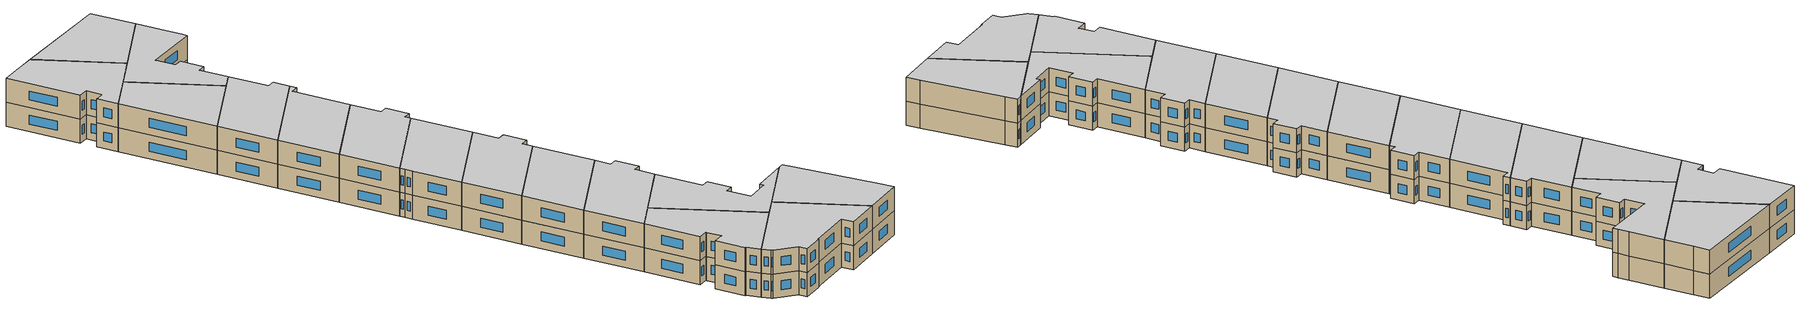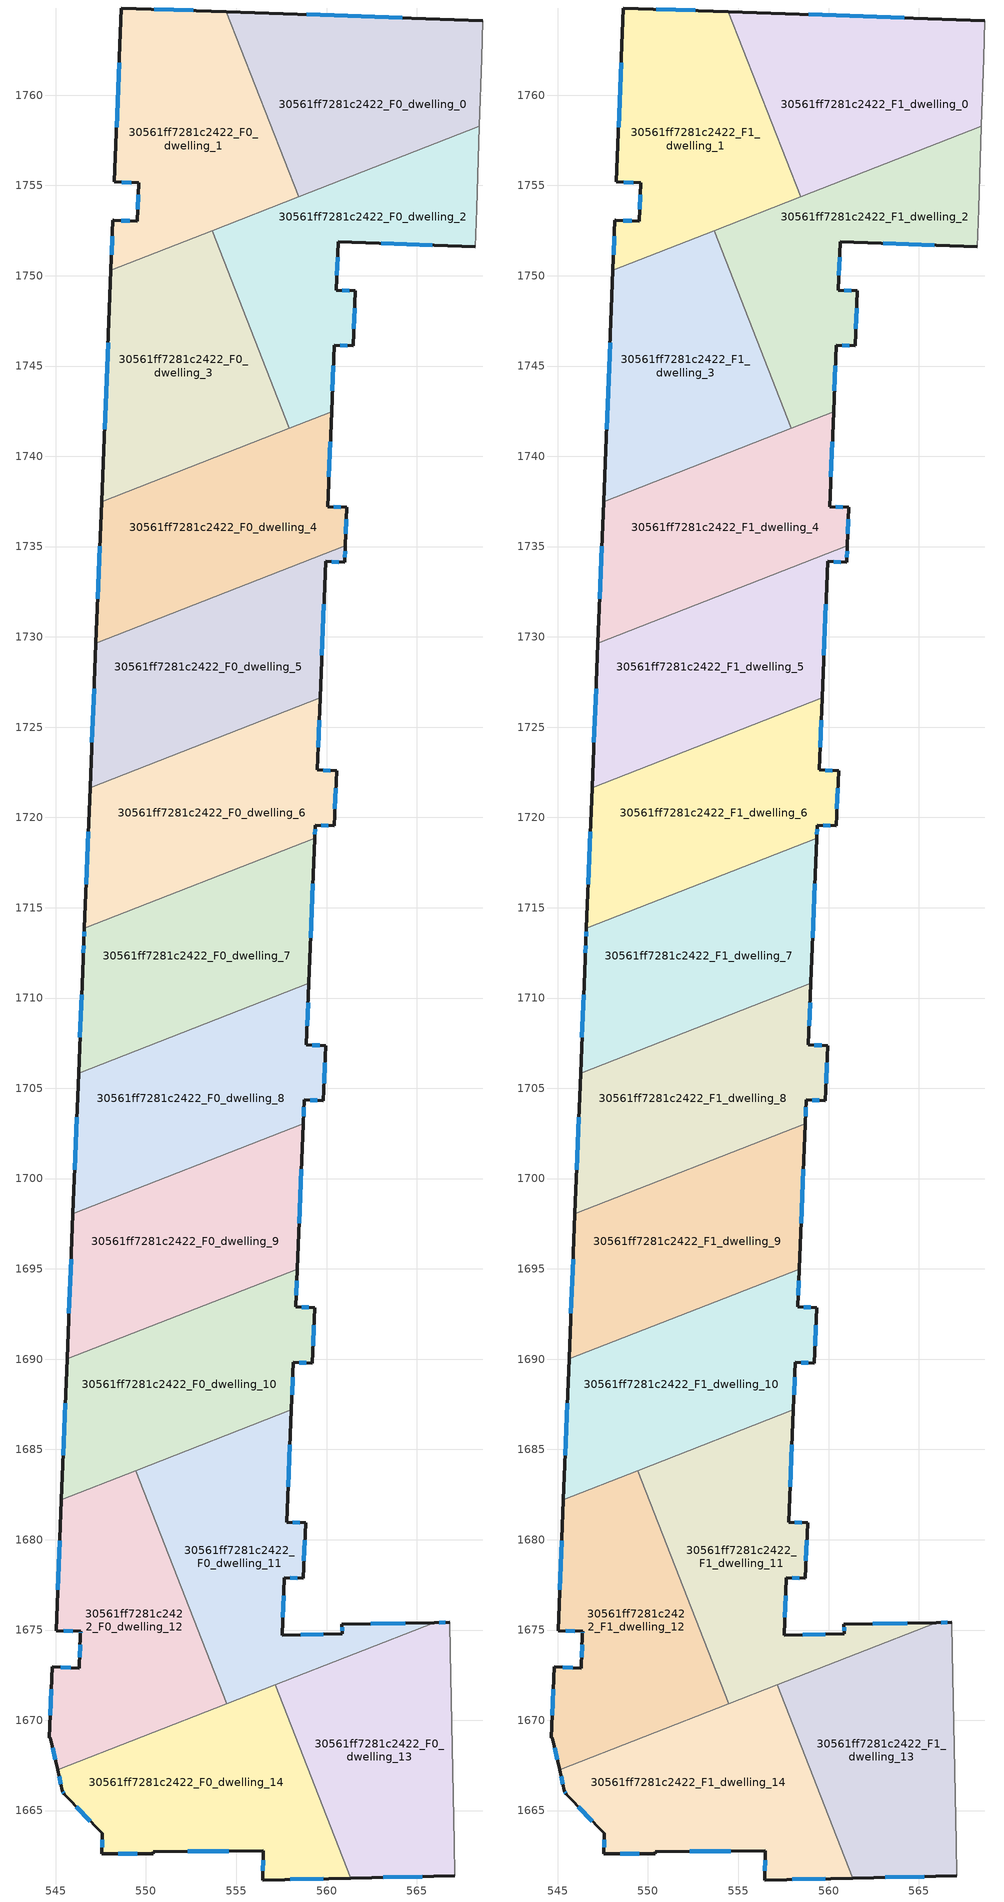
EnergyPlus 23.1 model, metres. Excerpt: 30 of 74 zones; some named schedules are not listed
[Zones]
30561ff7281c2422_F0_dwelling_0
 floor ground (EU_floor_Construction): 568.65,1764.13 568.59,1762.05 568.47,1758.27 558.46,1754.36 554.45,1764.63 z0
 wall outside (EU_wall_Construction): 568.65,1764.13 554.45,1764.63 z0:3
 wall adiabatic (EU_wall_Construction): 568.47,1758.27 568.59,1762.05 568.65,1764.13 z0:3
 wall to 30561ff7281c2422_F0_dwelling_1 (EU_wall_Construction): 554.45,1764.63 558.46,1754.36 z0:3
 wall to 30561ff7281c2422_F0_dwelling_2 (EU_wall_Construction): 558.46,1754.36 568.47,1758.27 z0:3
 window (EU_Window_Construction): 564.2,1764.29 558.9,1764.47 z0.94:2.06
30561ff7281c2422_F0_dwelling_1
 floor ground (EU_floor_Construction): 554.45,1764.63 558.46,1754.36 548.06,1750.3 548.17,1753.07 548.23,1753.07 549.51,1753.02 549.6,1755.14 548.25,1755.19 548.64,1764.83 z0
 wall outside (EU_wall_Construction): 554.45,1764.63 548.64,1764.83 548.25,1755.19 549.6,1755.14 549.51,1753.02 548.23,1753.07 548.17,1753.07 548.06,1750.3 z0:3
 wall to 30561ff7281c2422_F0_dwelling_3 (EU_wall_Construction): 548.06,1750.3 553.67,1752.49 z0:3
 wall to 30561ff7281c2422_F0_dwelling_2 (EU_wall_Construction): 553.67,1752.49 558.46,1754.36 z0:3
 window (EU_Window_Construction): 548.67,1755.18 549.18,1755.16 / 548.52,1761.81 548.37,1758.21 / 552.63,1764.69 550.46,1764.76 / 548.14,1752.2 548.1,1751.17 / 549.11,1753.03 548.63,1753.05 / 549.57,1754.48 549.54,1753.68 z0.94:2.06
30561ff7281c2422_F0_dwelling_10
 floor ground (EU_floor_Construction): 558.38,1694.99 558.29,1692.89 559.34,1692.85 559.21,1689.78 558.16,1689.82 558.06,1687.2 545.32,1682.22 545.63,1690.01 z0
 wall outside (EU_wall_Construction): 558.06,1687.2 558.16,1689.82 559.21,1689.78 559.34,1692.85 558.29,1692.89 558.38,1694.99 / 545.63,1690.01 545.32,1682.22 z0:3
 wall to 30561ff7281c2422_F0_dwelling_9 (EU_wall_Construction): 558.38,1694.99 545.63,1690.01 z0:3
 wall to 30561ff7281c2422_F0_dwelling_11 (EU_wall_Construction): 549.44,1683.83 558.06,1687.2 z0:3
 wall to 30561ff7281c2422_F0_dwelling_12 (EU_wall_Construction): 545.32,1682.22 549.44,1683.83 z0:3
 window (EU_Window_Construction): 559.01,1692.86 558.62,1692.88 / 559.25,1690.74 559.3,1691.89 / 558.49,1689.81 558.88,1689.79 / 558.09,1688.02 558.13,1689 / 545.53,1687.57 545.42,1684.67 / 558.32,1693.55 558.35,1694.33 z0.94:2.06
30561ff7281c2422_F0_dwelling_11
 floor ground (EU_floor_Construction): 558.06,1687.2 557.8,1680.97 558.84,1680.93 558.71,1677.86 557.66,1677.9 557.54,1674.72 560.86,1674.79 560.85,1675.31 565.98,1675.41 554.48,1670.92 549.44,1683.83 z0
 wall outside (EU_wall_Construction): 565.98,1675.41 560.85,1675.31 560.86,1674.79 557.54,1674.72 557.66,1677.9 558.71,1677.86 558.84,1680.93 557.8,1680.97 558.06,1687.2 z0:3
 wall to 30561ff7281c2422_F0_dwelling_12 (EU_wall_Construction): 549.44,1683.83 554.48,1670.92 z0:3
 wall to 30561ff7281c2422_F0_dwelling_13 (EU_wall_Construction): 557.16,1671.96 565.98,1675.41 z0:3
 wall to 30561ff7281c2422_F0_dwelling_14 (EU_wall_Construction): 554.48,1670.92 557.16,1671.96 z0:3
 window (EU_Window_Construction): 558.51,1680.95 558.12,1680.96 / 558.75,1678.82 558.8,1679.97 / 557.99,1677.89 558.38,1677.87 / 557.57,1675.72 557.62,1676.9 / 559.82,1674.77 558.58,1674.74 / 560.86,1675.15 560.86,1674.95 / 564.37,1675.38 562.46,1675.34 / 557.88,1682.93 557.97,1685.25 z0.94:2.06
30561ff7281c2422_F0_dwelling_12
 floor ground (EU_floor_Construction): 549.44,1683.83 554.48,1670.92 545.11,1667.25 544.71,1669.04 544.65,1669.05 544.8,1672.96 546.31,1672.88 546.38,1674.79 546.38,1674.93 545.03,1674.96 545.32,1682.22 z0
 wall outside (EU_wall_Construction): 545.32,1682.22 545.03,1674.96 546.38,1674.93 546.38,1674.79 546.31,1672.88 544.8,1672.96 544.65,1669.05 544.71,1669.04 545.11,1667.25 z0:3
 wall to 30561ff7281c2422_F0_dwelling_14 (EU_wall_Construction): 545.11,1667.25 554.48,1670.92 z0:3
 window (EU_Window_Construction): 544.84,1668.48 544.98,1667.81 / 544.75,1671.73 544.7,1670.27 / 545.84,1672.91 545.27,1672.93 / 546.36,1674.19 546.33,1673.48 / 546.38,1674.89 546.38,1674.84 / 545.45,1674.95 545.96,1674.94 / 545.23,1679.95 545.12,1677.24 z0.94:2.06
30561ff7281c2422_F0_dwelling_13
 floor ground (EU_floor_Construction): 566.83,1675.42 566.86,1673.79 567.07,1663.21 567.1,1661.38 561.34,1661.26 557.16,1671.96 565.98,1675.41 z0
 wall outside (EU_wall_Construction): 566.83,1675.42 565.98,1675.41 / 561.34,1661.26 567.1,1661.38 z0:3
 wall adiabatic (EU_wall_Construction): 567.1,1661.38 567.07,1663.21 566.86,1673.79 566.83,1675.42 z0:3
 wall to 30561ff7281c2422_F0_dwelling_14 (EU_wall_Construction): 557.16,1671.96 561.34,1661.26 z0:3
 window (EU_Window_Construction): 566.56,1675.42 566.25,1675.41 / 563.14,1661.3 565.29,1661.34 z0.94:2.06
30561ff7281c2422_F0_dwelling_14
 floor ground (EU_floor_Construction): 557.16,1671.96 561.34,1661.26 556.46,1661.16 556.5,1662.77 550.41,1662.73 550.41,1662.62 547.57,1662.62 547.57,1663.74 545.48,1665.89 545.36,1666.11 545.11,1667.25 z0
 wall outside (EU_wall_Construction): 545.11,1667.25 545.36,1666.11 545.48,1665.89 547.57,1663.74 547.57,1662.62 550.41,1662.62 550.41,1662.73 556.5,1662.77 556.46,1661.16 561.34,1661.26 z0:3
 window (EU_Window_Construction): 552.32,1662.74 554.59,1662.76 / 548.46,1662.62 549.52,1662.62 / 547.57,1663.39 547.57,1662.97 / 546.14,1665.22 546.92,1664.41 / 545.4,1666.04 545.44,1665.96 / 545.19,1666.89 545.28,1666.47 / 557.99,1661.19 559.81,1661.23 / 556.49,1662.26 556.47,1661.66 z0.94:2.06
30561ff7281c2422_F0_dwelling_2
 floor ground (EU_floor_Construction): 568.47,1758.27 568.32,1753.72 568.27,1752.26 568.25,1751.62 560.64,1751.87 560.54,1749.2 561.6,1749.16 561.48,1746.12 560.42,1746.16 560.28,1742.46 557.94,1741.55 553.67,1752.49 z0
 wall outside (EU_wall_Construction): 560.28,1742.46 560.42,1746.16 561.48,1746.12 561.6,1749.16 560.54,1749.2 560.64,1751.87 568.25,1751.62 z0:3
 wall to 30561ff7281c2422_F0_dwelling_3 (EU_wall_Construction): 553.67,1752.49 557.94,1741.55 z0:3
 wall adiabatic (EU_wall_Construction): 568.25,1751.62 568.27,1752.26 568.32,1753.72 568.47,1758.27 z0:3
 wall to 30561ff7281c2422_F0_dwelling_4 (EU_wall_Construction): 557.94,1741.55 560.28,1742.46 z0:3
 window (EU_Window_Construction): 560.76,1746.15 561.15,1746.13 / 560.32,1743.62 560.38,1745 / 563.03,1751.79 565.86,1751.7 / 560.57,1750.04 560.61,1751.04 / 561.27,1749.17 560.87,1749.19 / 561.52,1747.07 561.56,1748.21 z0.94:2.06
30561ff7281c2422_F0_dwelling_3
 floor ground (EU_floor_Construction): 553.67,1752.49 557.94,1741.55 547.55,1737.49 548.06,1750.3 z0
 wall outside (EU_wall_Construction): 548.06,1750.3 547.55,1737.49 z0:3
 wall to 30561ff7281c2422_F0_dwelling_4 (EU_wall_Construction): 547.55,1737.49 557.94,1741.55 z0:3
 window (EU_Window_Construction): 547.9,1746.28 547.71,1741.51 z0.94:2.06
30561ff7281c2422_F0_dwelling_4
 floor ground (EU_floor_Construction): 560.28,1742.46 560.07,1737.22 561.13,1737.17 561.04,1735.04 547.23,1729.64 547.55,1737.49 z0
 wall outside (EU_wall_Construction): 561.04,1735.04 561.13,1737.17 560.07,1737.22 560.28,1742.46 / 547.55,1737.49 547.23,1729.64 z0:3
 wall to 30561ff7281c2422_F0_dwelling_5 (EU_wall_Construction): 547.23,1729.64 561.04,1735.04 z0:3
 window (EU_Window_Construction): 560.8,1737.19 560.4,1737.2 / 561.07,1735.71 561.1,1736.5 / 547.45,1735.03 547.33,1732.1 / 560.13,1738.86 560.21,1740.82 z0.94:2.06
30561ff7281c2422_F0_dwelling_5
 floor ground (EU_floor_Construction): 561.04,1735.04 561,1734.13 559.95,1734.17 559.65,1726.63 546.91,1721.65 547.23,1729.64 z0
 wall outside (EU_wall_Construction): 559.65,1726.63 559.95,1734.17 561,1734.13 561.04,1735.04 / 547.23,1729.64 546.91,1721.65 z0:3
 wall to 30561ff7281c2422_F0_dwelling_6 (EU_wall_Construction): 546.91,1721.65 559.65,1726.63 z0:3
 window (EU_Window_Construction): 560.28,1734.16 560.67,1734.15 / 559.75,1729 559.86,1731.81 / 547.13,1727.14 547.01,1724.16 / 561.01,1734.42 561.03,1734.75 z0.94:2.06
30561ff7281c2422_F0_dwelling_6
 floor ground (EU_floor_Construction): 559.65,1726.63 559.49,1722.63 560.55,1722.59 560.43,1719.54 559.38,1719.58 559.35,1718.85 546.59,1713.87 546.91,1721.65 z0
 wall outside (EU_wall_Construction): 559.35,1718.85 559.38,1719.58 560.43,1719.54 560.55,1722.59 559.49,1722.63 559.65,1726.63 / 546.91,1721.65 546.59,1713.87 z0:3
 wall to 30561ff7281c2422_F0_dwelling_7 (EU_wall_Construction): 546.59,1713.87 559.35,1718.85 z0:3
 window (EU_Window_Construction): 560.22,1722.6 559.82,1722.62 / 560.47,1720.49 560.51,1721.63 / 559.7,1719.56 560.1,1719.55 / 559.36,1719.08 559.37,1719.35 / 546.81,1719.21 546.69,1716.31 / 559.54,1723.88 559.6,1725.38 z0.94:2.06
30561ff7281c2422_F0_dwelling_7
 floor ground (EU_floor_Construction): 559.35,1718.85 559.02,1710.81 546.27,1705.83 546.52,1712.17 546.57,1713.22 546.59,1713.87 z0
 wall outside (EU_wall_Construction): 559.02,1710.81 559.35,1718.85 / 546.59,1713.87 546.57,1713.22 546.52,1712.17 546.27,1705.83 z0:3
 wall to 30561ff7281c2422_F0_dwelling_8 (EU_wall_Construction): 546.27,1705.83 559.02,1710.81 z0:3
 window (EU_Window_Construction): 559.12,1713.33 559.25,1716.33 / 546.44,1710.18 546.35,1707.82 / 546.55,1712.89 546.54,1712.5 / 546.58,1713.66 546.58,1713.42 z0.94:2.06
30561ff7281c2422_F0_dwelling_8
 floor ground (EU_floor_Construction): 559.02,1710.81 558.89,1707.4 559.95,1707.36 559.83,1704.32 558.77,1704.36 558.71,1703.04 545.95,1698.05 546.27,1705.83 z0
 wall outside (EU_wall_Construction): 558.71,1703.04 558.77,1704.36 559.83,1704.32 559.95,1707.36 558.89,1707.4 559.02,1710.81 / 546.27,1705.83 545.95,1698.05 z0:3
 wall to 30561ff7281c2422_F0_dwelling_9 (EU_wall_Construction): 545.95,1698.05 558.71,1703.04 z0:3
 window (EU_Window_Construction): 559.61,1707.37 559.22,1707.39 / 559.87,1705.27 559.91,1706.4 / 559.1,1704.35 559.5,1704.33 / 558.73,1703.45 558.75,1703.94 / 546.17,1703.39 546.05,1700.49 / 558.93,1708.47 558.98,1709.74 z0.94:2.06
30561ff7281c2422_F0_dwelling_9
 floor ground (EU_floor_Construction): 558.71,1703.04 558.38,1694.99 545.63,1690.01 545.95,1698.05 z0
 wall outside (EU_wall_Construction): 545.95,1698.05 545.63,1690.01 / 558.38,1694.99 558.71,1703.04 z0:3
 window (EU_Window_Construction): 545.85,1695.53 545.73,1692.53 / 558.48,1697.51 558.61,1700.51 z0.94:2.06
30561ff7281c2422_F1_dwelling_0
 floor to 30561ff7281c2422_F0_dwelling_0 (EU_floor_Construction): 568.65,1764.13 568.59,1762.05 568.47,1758.27 558.46,1754.36 554.45,1764.63 z3
 wall outside (EU_wall_Construction): 568.65,1764.13 554.45,1764.63 z3:6
 wall adiabatic (EU_wall_Construction): 568.47,1758.27 568.59,1762.05 568.65,1764.13 z3:6
 wall to 30561ff7281c2422_F1_dwelling_1 (EU_wall_Construction): 554.45,1764.63 558.46,1754.36 z3:6
 wall to 30561ff7281c2422_F1_dwelling_2 (EU_wall_Construction): 558.46,1754.36 568.47,1758.27 z3:6
 window (EU_Window_Construction): 564.2,1764.29 558.9,1764.47 z3.94:5.06
 ceiling to 30561ff7281c2422_F2_dwelling_0 (EU_floor_Construction): 568.47,1758.27 568.59,1762.05 568.65,1764.13 554.45,1764.63 558.46,1754.36 z6
30561ff7281c2422_F1_dwelling_1
 floor to 30561ff7281c2422_F0_dwelling_1 (EU_floor_Construction): 554.45,1764.63 558.46,1754.36 548.06,1750.3 548.17,1753.07 548.23,1753.07 549.51,1753.02 549.6,1755.14 548.25,1755.19 548.64,1764.83 z3
 wall outside (EU_wall_Construction): 554.45,1764.63 548.64,1764.83 548.25,1755.19 549.6,1755.14 549.51,1753.02 548.23,1753.07 548.17,1753.07 548.06,1750.3 z3:6
 wall to 30561ff7281c2422_F1_dwelling_3 (EU_wall_Construction): 548.06,1750.3 553.67,1752.49 z3:6
 wall to 30561ff7281c2422_F1_dwelling_2 (EU_wall_Construction): 553.67,1752.49 558.46,1754.36 z3:6
 window (EU_Window_Construction): 548.67,1755.18 549.18,1755.16 / 548.52,1761.81 548.37,1758.21 / 552.63,1764.69 550.46,1764.76 / 548.14,1752.2 548.1,1751.17 / 549.11,1753.03 548.63,1753.05 / 549.57,1754.48 549.54,1753.68 z3.94:5.06
 ceiling to 30561ff7281c2422_F2_dwelling_1 (EU_floor_Construction): 558.46,1754.36 554.45,1764.63 548.64,1764.83 548.25,1755.19 549.6,1755.14 549.51,1753.02 548.23,1753.07 548.17,1753.07 548.06,1750.3 z6
30561ff7281c2422_F1_dwelling_10
 floor to 30561ff7281c2422_F0_dwelling_10 (EU_floor_Construction): 558.38,1694.99 558.29,1692.89 559.34,1692.85 559.21,1689.78 558.16,1689.82 558.06,1687.2 545.32,1682.22 545.63,1690.01 z3
 wall outside (EU_wall_Construction): 558.06,1687.2 558.16,1689.82 559.21,1689.78 559.34,1692.85 558.29,1692.89 558.38,1694.99 / 545.63,1690.01 545.32,1682.22 z3:6
 wall to 30561ff7281c2422_F1_dwelling_9 (EU_wall_Construction): 558.38,1694.99 545.63,1690.01 z3:6
 wall to 30561ff7281c2422_F1_dwelling_11 (EU_wall_Construction): 549.44,1683.83 558.06,1687.2 z3:6
 wall to 30561ff7281c2422_F1_dwelling_12 (EU_wall_Construction): 545.32,1682.22 549.44,1683.83 z3:6
 window (EU_Window_Construction): 559.01,1692.86 558.62,1692.88 / 559.25,1690.74 559.3,1691.89 / 558.49,1689.81 558.88,1689.79 / 558.09,1688.02 558.13,1689 / 545.53,1687.57 545.42,1684.67 / 558.32,1693.55 558.35,1694.33 z3.94:5.06
 ceiling to 30561ff7281c2422_F2_dwelling_10 (EU_floor_Construction): 558.06,1687.2 558.16,1689.82 559.21,1689.78 559.34,1692.85 558.29,1692.89 558.38,1694.99 545.63,1690.01 545.32,1682.22 z6
30561ff7281c2422_F1_dwelling_11
 floor to 30561ff7281c2422_F0_dwelling_11 (EU_floor_Construction): 558.06,1687.2 557.8,1680.97 558.84,1680.93 558.71,1677.86 557.66,1677.9 557.54,1674.72 560.86,1674.79 560.85,1675.31 565.98,1675.41 554.48,1670.92 549.44,1683.83 z3
 wall outside (EU_wall_Construction): 565.98,1675.41 560.85,1675.31 560.86,1674.79 557.54,1674.72 557.66,1677.9 558.71,1677.86 558.84,1680.93 557.8,1680.97 558.06,1687.2 z3:6
 wall to 30561ff7281c2422_F1_dwelling_12 (EU_wall_Construction): 549.44,1683.83 554.48,1670.92 z3:6
 wall to 30561ff7281c2422_F1_dwelling_13 (EU_wall_Construction): 557.16,1671.96 565.98,1675.41 z3:6
 wall to 30561ff7281c2422_F1_dwelling_14 (EU_wall_Construction): 554.48,1670.92 557.16,1671.96 z3:6
 window (EU_Window_Construction): 558.51,1680.95 558.12,1680.96 / 558.75,1678.82 558.8,1679.97 / 557.99,1677.89 558.38,1677.87 / 557.57,1675.72 557.62,1676.9 / 559.82,1674.77 558.58,1674.74 / 560.86,1675.15 560.86,1674.95 / 564.37,1675.38 562.46,1675.34 / 557.88,1682.93 557.97,1685.25 z3.94:5.06
 ceiling to 30561ff7281c2422_F2_dwelling_11 (EU_floor_Construction): 565.98,1675.41 560.85,1675.31 560.86,1674.79 557.54,1674.72 557.66,1677.9 558.71,1677.86 558.84,1680.93 557.8,1680.97 558.06,1687.2 549.44,1683.83 554.48,1670.92 z6
30561ff7281c2422_F1_dwelling_12
 floor to 30561ff7281c2422_F0_dwelling_12 (EU_floor_Construction): 549.44,1683.83 554.48,1670.92 545.11,1667.25 544.71,1669.04 544.65,1669.05 544.8,1672.96 546.31,1672.88 546.38,1674.79 546.38,1674.93 545.03,1674.96 545.32,1682.22 z3
 wall outside (EU_wall_Construction): 545.32,1682.22 545.03,1674.96 546.38,1674.93 546.38,1674.79 546.31,1672.88 544.8,1672.96 544.65,1669.05 544.71,1669.04 545.11,1667.25 z3:6
 wall to 30561ff7281c2422_F1_dwelling_14 (EU_wall_Construction): 545.11,1667.25 554.48,1670.92 z3:6
 window (EU_Window_Construction): 544.84,1668.48 544.98,1667.81 / 544.75,1671.73 544.7,1670.27 / 545.84,1672.91 545.27,1672.93 / 546.36,1674.19 546.33,1673.48 / 546.38,1674.89 546.38,1674.84 / 545.45,1674.95 545.96,1674.94 / 545.23,1679.95 545.12,1677.24 z3.94:5.06
 ceiling to 30561ff7281c2422_F2_dwelling_12 (EU_floor_Construction): 554.48,1670.92 549.44,1683.83 545.32,1682.22 545.03,1674.96 546.38,1674.93 546.38,1674.79 546.31,1672.88 544.8,1672.96 544.65,1669.05 544.71,1669.04 545.11,1667.25 z6
30561ff7281c2422_F1_dwelling_13
 floor to 30561ff7281c2422_F0_dwelling_13 (EU_floor_Construction): 566.83,1675.42 566.86,1673.79 567.07,1663.21 567.1,1661.38 561.34,1661.26 557.16,1671.96 565.98,1675.41 z3
 wall outside (EU_wall_Construction): 566.83,1675.42 565.98,1675.41 / 561.34,1661.26 567.1,1661.38 z3:6
 wall adiabatic (EU_wall_Construction): 567.1,1661.38 567.07,1663.21 566.86,1673.79 566.83,1675.42 z3:6
 wall to 30561ff7281c2422_F1_dwelling_14 (EU_wall_Construction): 557.16,1671.96 561.34,1661.26 z3:6
 window (EU_Window_Construction): 566.56,1675.42 566.25,1675.41 / 563.14,1661.3 565.29,1661.34 z3.94:5.06
 ceiling to 30561ff7281c2422_F2_dwelling_13 (EU_floor_Construction): 567.1,1661.38 567.07,1663.21 566.86,1673.79 566.83,1675.42 565.98,1675.41 557.16,1671.96 561.34,1661.26 z6
30561ff7281c2422_F1_dwelling_14
 floor to 30561ff7281c2422_F0_dwelling_14 (EU_floor_Construction): 557.16,1671.96 561.34,1661.26 556.46,1661.16 556.5,1662.77 550.41,1662.73 550.41,1662.62 547.57,1662.62 547.57,1663.74 545.48,1665.89 545.36,1666.11 545.11,1667.25 z3
 wall outside (EU_wall_Construction): 545.11,1667.25 545.36,1666.11 545.48,1665.89 547.57,1663.74 547.57,1662.62 550.41,1662.62 550.41,1662.73 556.5,1662.77 556.46,1661.16 561.34,1661.26 z3:6
 window (EU_Window_Construction): 552.32,1662.74 554.59,1662.76 / 548.46,1662.62 549.52,1662.62 / 547.57,1663.39 547.57,1662.97 / 546.14,1665.22 546.92,1664.41 / 545.4,1666.04 545.44,1665.96 / 545.19,1666.89 545.28,1666.47 / 557.99,1661.19 559.81,1661.23 / 556.49,1662.26 556.47,1661.66 z3.94:5.06
 ceiling to 30561ff7281c2422_F2_dwelling_14 (EU_floor_Construction): 561.34,1661.26 557.16,1671.96 545.11,1667.25 545.36,1666.11 545.48,1665.89 547.57,1663.74 547.57,1662.62 550.41,1662.62 550.41,1662.73 556.5,1662.77 556.46,1661.16 z6
30561ff7281c2422_F1_dwelling_2
 floor to 30561ff7281c2422_F0_dwelling_2 (EU_floor_Construction): 568.47,1758.27 568.32,1753.72 568.27,1752.26 568.25,1751.62 560.64,1751.87 560.54,1749.2 561.6,1749.16 561.48,1746.12 560.42,1746.16 560.28,1742.46 557.94,1741.55 553.67,1752.49 z3
 wall outside (EU_wall_Construction): 560.28,1742.46 560.42,1746.16 561.48,1746.12 561.6,1749.16 560.54,1749.2 560.64,1751.87 568.25,1751.62 z3:6
 wall to 30561ff7281c2422_F1_dwelling_3 (EU_wall_Construction): 553.67,1752.49 557.94,1741.55 z3:6
 wall adiabatic (EU_wall_Construction): 568.25,1751.62 568.27,1752.26 568.32,1753.72 568.47,1758.27 z3:6
 wall to 30561ff7281c2422_F1_dwelling_4 (EU_wall_Construction): 557.94,1741.55 560.28,1742.46 z3:6
 window (EU_Window_Construction): 560.76,1746.15 561.15,1746.13 / 560.32,1743.62 560.38,1745 / 563.03,1751.79 565.86,1751.7 / 560.57,1750.04 560.61,1751.04 / 561.27,1749.17 560.87,1749.19 / 561.52,1747.07 561.56,1748.21 z3.94:5.06
 ceiling to 30561ff7281c2422_F2_dwelling_2 (EU_floor_Construction): 560.28,1742.46 560.42,1746.16 561.48,1746.12 561.6,1749.16 560.54,1749.2 560.64,1751.87 568.25,1751.62 568.27,1752.26 568.32,1753.72 568.47,1758.27 553.67,1752.49 557.94,1741.55 z6
30561ff7281c2422_F1_dwelling_3
 floor to 30561ff7281c2422_F0_dwelling_3 (EU_floor_Construction): 553.67,1752.49 557.94,1741.55 547.55,1737.49 548.06,1750.3 z3
 wall outside (EU_wall_Construction): 548.06,1750.3 547.55,1737.49 z3:6
 wall to 30561ff7281c2422_F1_dwelling_4 (EU_wall_Construction): 547.55,1737.49 557.94,1741.55 z3:6
 window (EU_Window_Construction): 547.9,1746.28 547.71,1741.51 z3.94:5.06
 ceiling to 30561ff7281c2422_F2_dwelling_3 (EU_floor_Construction): 557.94,1741.55 553.67,1752.49 548.06,1750.3 547.55,1737.49 z6
30561ff7281c2422_F1_dwelling_4
 floor to 30561ff7281c2422_F0_dwelling_4 (EU_floor_Construction): 560.28,1742.46 560.07,1737.22 561.13,1737.17 561.04,1735.04 547.23,1729.64 547.55,1737.49 z3
 wall outside (EU_wall_Construction): 561.04,1735.04 561.13,1737.17 560.07,1737.22 560.28,1742.46 / 547.55,1737.49 547.23,1729.64 z3:6
 wall to 30561ff7281c2422_F1_dwelling_5 (EU_wall_Construction): 547.23,1729.64 561.04,1735.04 z3:6
 window (EU_Window_Construction): 560.8,1737.19 560.4,1737.2 / 561.07,1735.71 561.1,1736.5 / 547.45,1735.03 547.33,1732.1 / 560.13,1738.86 560.21,1740.82 z3.94:5.06
 ceiling to 30561ff7281c2422_F2_dwelling_4 (EU_floor_Construction): 561.04,1735.04 561.13,1737.17 560.07,1737.22 560.28,1742.46 547.55,1737.49 547.23,1729.64 z6
30561ff7281c2422_F1_dwelling_5
 floor to 30561ff7281c2422_F0_dwelling_5 (EU_floor_Construction): 561.04,1735.04 561,1734.13 559.95,1734.17 559.65,1726.63 546.91,1721.65 547.23,1729.64 z3
 wall outside (EU_wall_Construction): 559.65,1726.63 559.95,1734.17 561,1734.13 561.04,1735.04 / 547.23,1729.64 546.91,1721.65 z3:6
 wall to 30561ff7281c2422_F1_dwelling_6 (EU_wall_Construction): 546.91,1721.65 559.65,1726.63 z3:6
 window (EU_Window_Construction): 560.28,1734.16 560.67,1734.15 / 559.75,1729 559.86,1731.81 / 547.13,1727.14 547.01,1724.16 / 561.01,1734.42 561.03,1734.75 z3.94:5.06
 ceiling to 30561ff7281c2422_F2_dwelling_5 (EU_floor_Construction): 559.65,1726.63 559.95,1734.17 561,1734.13 561.04,1735.04 547.23,1729.64 546.91,1721.65 z6
30561ff7281c2422_F1_dwelling_6
 floor to 30561ff7281c2422_F0_dwelling_6 (EU_floor_Construction): 559.65,1726.63 559.49,1722.63 560.55,1722.59 560.43,1719.54 559.38,1719.58 559.35,1718.85 546.59,1713.87 546.91,1721.65 z3
 wall outside (EU_wall_Construction): 559.35,1718.85 559.38,1719.58 560.43,1719.54 560.55,1722.59 559.49,1722.63 559.65,1726.63 / 546.91,1721.65 546.59,1713.87 z3:6
 wall to 30561ff7281c2422_F1_dwelling_7 (EU_wall_Construction): 546.59,1713.87 559.35,1718.85 z3:6
 window (EU_Window_Construction): 560.22,1722.6 559.82,1722.62 / 560.47,1720.49 560.51,1721.63 / 559.7,1719.56 560.1,1719.55 / 559.36,1719.08 559.37,1719.35 / 546.81,1719.21 546.69,1716.31 / 559.54,1723.88 559.6,1725.38 z3.94:5.06
 ceiling to 30561ff7281c2422_F2_dwelling_6 (EU_floor_Construction): 559.35,1718.85 559.38,1719.58 560.43,1719.54 560.55,1722.59 559.49,1722.63 559.65,1726.63 546.91,1721.65 546.59,1713.87 z6
30561ff7281c2422_F1_dwelling_7
 floor to 30561ff7281c2422_F0_dwelling_7 (EU_floor_Construction): 559.35,1718.85 559.02,1710.81 546.27,1705.83 546.52,1712.17 546.57,1713.22 546.59,1713.87 z3
 wall outside (EU_wall_Construction): 559.02,1710.81 559.35,1718.85 / 546.59,1713.87 546.57,1713.22 546.52,1712.17 546.27,1705.83 z3:6
 wall to 30561ff7281c2422_F1_dwelling_8 (EU_wall_Construction): 546.27,1705.83 559.02,1710.81 z3:6
 window (EU_Window_Construction): 559.12,1713.33 559.25,1716.33 / 546.44,1710.18 546.35,1707.82 / 546.55,1712.89 546.54,1712.5 / 546.58,1713.66 546.58,1713.42 z3.94:5.06
 ceiling to 30561ff7281c2422_F2_dwelling_7 (EU_floor_Construction): 559.02,1710.81 559.35,1718.85 546.59,1713.87 546.57,1713.22 546.52,1712.17 546.27,1705.83 z6
30561ff7281c2422_F1_dwelling_8
 floor to 30561ff7281c2422_F0_dwelling_8 (EU_floor_Construction): 559.02,1710.81 558.89,1707.4 559.95,1707.36 559.83,1704.32 558.77,1704.36 558.71,1703.04 545.95,1698.05 546.27,1705.83 z3
 wall outside (EU_wall_Construction): 558.71,1703.04 558.77,1704.36 559.83,1704.32 559.95,1707.36 558.89,1707.4 559.02,1710.81 / 546.27,1705.83 545.95,1698.05 z3:6
 wall to 30561ff7281c2422_F1_dwelling_9 (EU_wall_Construction): 545.95,1698.05 558.71,1703.04 z3:6
 window (EU_Window_Construction): 559.61,1707.37 559.22,1707.39 / 559.87,1705.27 559.91,1706.4 / 559.1,1704.35 559.5,1704.33 / 558.73,1703.45 558.75,1703.94 / 546.17,1703.39 546.05,1700.49 / 558.93,1708.47 558.98,1709.74 z3.94:5.06
 ceiling to 30561ff7281c2422_F2_dwelling_8 (EU_floor_Construction): 558.71,1703.04 558.77,1704.36 559.83,1704.32 559.95,1707.36 558.89,1707.4 559.02,1710.81 546.27,1705.83 545.95,1698.05 z6
30561ff7281c2422_F1_dwelling_9
 floor to 30561ff7281c2422_F0_dwelling_9 (EU_floor_Construction): 558.71,1703.04 558.38,1694.99 545.63,1690.01 545.95,1698.05 z3
 wall outside (EU_wall_Construction): 545.95,1698.05 545.63,1690.01 / 558.38,1694.99 558.71,1703.04 z3:6
 window (EU_Window_Construction): 545.85,1695.53 545.73,1692.53 / 558.48,1697.51 558.61,1700.51 z3.94:5.06
 ceiling to 30561ff7281c2422_F2_dwelling_9 (EU_floor_Construction): 558.38,1694.99 558.71,1703.04 545.95,1698.05 545.63,1690.01 z6
[Building]
EU S2 Campaign: North Axis=0; Terrain=City; Solar Distribution=FullExterior
[Site:Location]
Vienna: Latitude=48; Longitude=16.5; Time Zone=1; Elevation=183
[SizingPeriod:WeatherFileDays]
AnnualSizingPeriod: Begin Month=1; Begin Day of Month=1; End Month=12; End Day of Month=31; Day of Week for Start Day=Monday; Use Weather File Daylight Saving Period=No; Use Weather File Rain and Snow Indicators=No
[MATERIAL]
EU_InternalMass_Material: Roughness=MediumRough; Thickness=0.1; Conductivity=1; Density=1800; Specific Heat=900; Thermal Absorptance=0.9; Solar Absorptance=0.7; Visible Absorptance=0.7
[MATERIAL:NOMASS] Roughness=MediumRough; Thermal Absorptance=0.9; Solar Absorptance=0.7; Visible Absorptance=0.7
Name | Thermal Resistance
EU_wall_NoMass | 0.914258
EU_floor_NoMass | 1.09711
[WINDOWMATERIAL:SIMPLEGLAZINGSYSTEM]
EU_Window_SimpleGlazing: UFactor=2.09642; Solar Heat Gain Coefficient=0.65; Visible Transmittance=0.65
[CONSTRUCTION]
EU_wall_Construction: EU_wall_NoMass
EU_floor_Construction: EU_floor_NoMass
EU_Window_Construction: EU_Window_SimpleGlazing
EU_InternalMass_Construction: EU_InternalMass_Material
[ZONE] Type=1; Multiplier=1; Ceiling Height=autocalculate; Floor Area=autocalculate; Part of Total Floor Area=Yes
Name | Volume
30561ff7281c2422_F0_dwelling_0; 30561ff7281c2422_F1_dwelling_0 | 302.738
30561ff7281c2422_F0_dwelling_1; 30561ff7281c2422_F1_dwelling_1; 30561ff7281c2422_F0_dwelling_4; 30561ff7281c2422_F1_dwelling_4 | 302.736
30561ff7281c2422_F0_dwelling_10; 30561ff7281c2422_F1_dwelling_10 | 302.732
30561ff7281c2422_F0_dwelling_11; 30561ff7281c2422_F1_dwelling_11 | 302.725
30561ff7281c2422_F0_dwelling_12; 30561ff7281c2422_F1_dwelling_12 | 302.716
30561ff7281c2422_F0_dwelling_13; 30561ff7281c2422_F1_dwelling_13 | 302.72
30561ff7281c2422_F0_dwelling_14; 30561ff7281c2422_F1_dwelling_14 | 302.726
30561ff7281c2422_F0_dwelling_2; 30561ff7281c2422_F1_dwelling_2; 30561ff7281c2422_F0_dwelling_6; 30561ff7281c2422_F1_dwelling_6 | 302.741
30561ff7281c2422_F0_dwelling_3; 30561ff7281c2422_F1_dwelling_3 | 302.711
30561ff7281c2422_F0_dwelling_5; 30561ff7281c2422_F1_dwelling_5 | 302.706
30561ff7281c2422_F0_dwelling_7; 30561ff7281c2422_F1_dwelling_7 | 302.73
30561ff7281c2422_F0_dwelling_8; 30561ff7281c2422_F1_dwelling_8 | 302.739
30561ff7281c2422_F0_dwelling_9; 30561ff7281c2422_F1_dwelling_9 | 302.713
[INTERNALMASS] Construction=EU_InternalMass_Construction
Name | Zone or ZoneList | Surface Area
30561ff7281c2422_F0_dwelling_0_EU_InternalMass | 30561ff7281c2422_F0_dwelling_0 | 100.913
30561ff7281c2422_F0_dwelling_1_EU_InternalMass | 30561ff7281c2422_F0_dwelling_1 | 100.913
30561ff7281c2422_F0_dwelling_2_EU_InternalMass | 30561ff7281c2422_F0_dwelling_2 | 100.912
30561ff7281c2422_F0_dwelling_3_EU_InternalMass | 30561ff7281c2422_F0_dwelling_3 | 100.901
30561ff7281c2422_F0_dwelling_4_EU_InternalMass | 30561ff7281c2422_F0_dwelling_4 | 100.912
30561ff7281c2422_F0_dwelling_5_EU_InternalMass | 30561ff7281c2422_F0_dwelling_5 | 100.902
30561ff7281c2422_F0_dwelling_6_EU_InternalMass | 30561ff7281c2422_F0_dwelling_6 | 100.914
30561ff7281c2422_F0_dwelling_7_EU_InternalMass | 30561ff7281c2422_F0_dwelling_7 | 100.91
30561ff7281c2422_F0_dwelling_8_EU_InternalMass | 30561ff7281c2422_F0_dwelling_8 | 100.913
30561ff7281c2422_F0_dwelling_9_EU_InternalMass | 30561ff7281c2422_F0_dwelling_9 | 100.904
30561ff7281c2422_F0_dwelling_10_EU_InternalMass | 30561ff7281c2422_F0_dwelling_10 | 100.91
30561ff7281c2422_F0_dwelling_11_EU_InternalMass | 30561ff7281c2422_F0_dwelling_11 | 100.909
30561ff7281c2422_F0_dwelling_12_EU_InternalMass | 30561ff7281c2422_F0_dwelling_12 | 100.905
30561ff7281c2422_F0_dwelling_13_EU_InternalMass | 30561ff7281c2422_F0_dwelling_13 | 100.907
30561ff7281c2422_F0_dwelling_14_EU_InternalMass | 30561ff7281c2422_F0_dwelling_14 | 100.909
30561ff7281c2422_F1_dwelling_0_EU_InternalMass | 30561ff7281c2422_F1_dwelling_0 | 100.913
30561ff7281c2422_F1_dwelling_1_EU_InternalMass | 30561ff7281c2422_F1_dwelling_1 | 100.913
30561ff7281c2422_F1_dwelling_2_EU_InternalMass | 30561ff7281c2422_F1_dwelling_2 | 100.912
30561ff7281c2422_F1_dwelling_3_EU_InternalMass | 30561ff7281c2422_F1_dwelling_3 | 100.901
30561ff7281c2422_F1_dwelling_4_EU_InternalMass | 30561ff7281c2422_F1_dwelling_4 | 100.912
30561ff7281c2422_F1_dwelling_5_EU_InternalMass | 30561ff7281c2422_F1_dwelling_5 | 100.902
30561ff7281c2422_F1_dwelling_6_EU_InternalMass | 30561ff7281c2422_F1_dwelling_6 | 100.914
30561ff7281c2422_F1_dwelling_7_EU_InternalMass | 30561ff7281c2422_F1_dwelling_7 | 100.91
30561ff7281c2422_F1_dwelling_8_EU_InternalMass | 30561ff7281c2422_F1_dwelling_8 | 100.913
30561ff7281c2422_F1_dwelling_9_EU_InternalMass | 30561ff7281c2422_F1_dwelling_9 | 100.904
30561ff7281c2422_F1_dwelling_10_EU_InternalMass | 30561ff7281c2422_F1_dwelling_10 | 100.91
30561ff7281c2422_F1_dwelling_11_EU_InternalMass | 30561ff7281c2422_F1_dwelling_11 | 100.909
30561ff7281c2422_F1_dwelling_12_EU_InternalMass | 30561ff7281c2422_F1_dwelling_12 | 100.905
30561ff7281c2422_F1_dwelling_13_EU_InternalMass | 30561ff7281c2422_F1_dwelling_13 | 100.907
30561ff7281c2422_F1_dwelling_14_EU_InternalMass | 30561ff7281c2422_F1_dwelling_14 | 100.909
[OTHEREQUIPMENT] Fuel Type=Electricity; Design Level Calculation Method=Watts/Area; Power per Zone Floor Area=1; Fraction Latent=0; Fraction Radiant=0; Fraction Lost=0; Carbon Dioxide Generation Rate=0; EndUse Subcategory=EU_Step8_InternalGains
Name | Zone or ZoneList or Space or SpaceList | Schedule
EU_Step8_InternalGain_30561ff7281c2422_F0_dwelling_0_f000 | 30561ff7281c2422_F0_dwelling_0 | EU_Step8_GainSchedule_30561ff7281c2422_F0_dwelling_0_f000
EU_Step8_InternalGain_30561ff7281c2422_F0_dwelling_1_f000 | 30561ff7281c2422_F0_dwelling_1 | EU_Step8_GainSchedule_30561ff7281c2422_F0_dwelling_1_f000
EU_Step8_InternalGain_30561ff7281c2422_F0_dwelling_2_f000 | 30561ff7281c2422_F0_dwelling_2 | EU_Step8_GainSchedule_30561ff7281c2422_F0_dwelling_2_f000
EU_Step8_InternalGain_30561ff7281c2422_F0_dwelling_3_f000 | 30561ff7281c2422_F0_dwelling_3 | EU_Step8_GainSchedule_30561ff7281c2422_F0_dwelling_3_f000
EU_Step8_InternalGain_30561ff7281c2422_F0_dwelling_4_f000 | 30561ff7281c2422_F0_dwelling_4 | EU_Step8_GainSchedule_30561ff7281c2422_F0_dwelling_4_f000
EU_Step8_InternalGain_30561ff7281c2422_F0_dwelling_5_f000 | 30561ff7281c2422_F0_dwelling_5 | EU_Step8_GainSchedule_30561ff7281c2422_F0_dwelling_5_f000
EU_Step8_InternalGain_30561ff7281c2422_F0_dwelling_6_f000 | 30561ff7281c2422_F0_dwelling_6 | EU_Step8_GainSchedule_30561ff7281c2422_F0_dwelling_6_f000
EU_Step8_InternalGain_30561ff7281c2422_F0_dwelling_7_f000 | 30561ff7281c2422_F0_dwelling_7 | EU_Step8_GainSchedule_30561ff7281c2422_F0_dwelling_7_f000
EU_Step8_InternalGain_30561ff7281c2422_F0_dwelling_8_f000 | 30561ff7281c2422_F0_dwelling_8 | EU_Step8_GainSchedule_30561ff7281c2422_F0_dwelling_8_f000
EU_Step8_InternalGain_30561ff7281c2422_F0_dwelling_9_f000 | 30561ff7281c2422_F0_dwelling_9 | EU_Step8_GainSchedule_30561ff7281c2422_F0_dwelling_9_f000
EU_Step8_InternalGain_30561ff7281c2422_F0_dwelling_10_f000 | 30561ff7281c2422_F0_dwelling_10 | EU_Step8_GainSchedule_30561ff7281c2422_F0_dwelling_10_f000
EU_Step8_InternalGain_30561ff7281c2422_F0_dwelling_11_f000 | 30561ff7281c2422_F0_dwelling_11 | EU_Step8_GainSchedule_30561ff7281c2422_F0_dwelling_11_f000
EU_Step8_InternalGain_30561ff7281c2422_F0_dwelling_12_f000 | 30561ff7281c2422_F0_dwelling_12 | EU_Step8_GainSchedule_30561ff7281c2422_F0_dwelling_12_f000
EU_Step8_InternalGain_30561ff7281c2422_F0_dwelling_13_f000 | 30561ff7281c2422_F0_dwelling_13 | EU_Step8_GainSchedule_30561ff7281c2422_F0_dwelling_13_f000
EU_Step8_InternalGain_30561ff7281c2422_F0_dwelling_14_f000 | 30561ff7281c2422_F0_dwelling_14 | EU_Step8_GainSchedule_30561ff7281c2422_F0_dwelling_14_f000
EU_Step8_InternalGain_30561ff7281c2422_F1_dwelling_0_f000 | 30561ff7281c2422_F1_dwelling_0 | EU_Step8_GainSchedule_30561ff7281c2422_F1_dwelling_0_f000
EU_Step8_InternalGain_30561ff7281c2422_F1_dwelling_1_f000 | 30561ff7281c2422_F1_dwelling_1 | EU_Step8_GainSchedule_30561ff7281c2422_F1_dwelling_1_f000
EU_Step8_InternalGain_30561ff7281c2422_F1_dwelling_2_f000 | 30561ff7281c2422_F1_dwelling_2 | EU_Step8_GainSchedule_30561ff7281c2422_F1_dwelling_2_f000
EU_Step8_InternalGain_30561ff7281c2422_F1_dwelling_3_f000 | 30561ff7281c2422_F1_dwelling_3 | EU_Step8_GainSchedule_30561ff7281c2422_F1_dwelling_3_f000
EU_Step8_InternalGain_30561ff7281c2422_F1_dwelling_4_f000 | 30561ff7281c2422_F1_dwelling_4 | EU_Step8_GainSchedule_30561ff7281c2422_F1_dwelling_4_f000
EU_Step8_InternalGain_30561ff7281c2422_F1_dwelling_5_f000 | 30561ff7281c2422_F1_dwelling_5 | EU_Step8_GainSchedule_30561ff7281c2422_F1_dwelling_5_f000
EU_Step8_InternalGain_30561ff7281c2422_F1_dwelling_6_f000 | 30561ff7281c2422_F1_dwelling_6 | EU_Step8_GainSchedule_30561ff7281c2422_F1_dwelling_6_f000
EU_Step8_InternalGain_30561ff7281c2422_F1_dwelling_7_f000 | 30561ff7281c2422_F1_dwelling_7 | EU_Step8_GainSchedule_30561ff7281c2422_F1_dwelling_7_f000
EU_Step8_InternalGain_30561ff7281c2422_F1_dwelling_8_f000 | 30561ff7281c2422_F1_dwelling_8 | EU_Step8_GainSchedule_30561ff7281c2422_F1_dwelling_8_f000
EU_Step8_InternalGain_30561ff7281c2422_F1_dwelling_9_f000 | 30561ff7281c2422_F1_dwelling_9 | EU_Step8_GainSchedule_30561ff7281c2422_F1_dwelling_9_f000
EU_Step8_InternalGain_30561ff7281c2422_F1_dwelling_10_f000 | 30561ff7281c2422_F1_dwelling_10 | EU_Step8_GainSchedule_30561ff7281c2422_F1_dwelling_10_f000
EU_Step8_InternalGain_30561ff7281c2422_F1_dwelling_11_f000 | 30561ff7281c2422_F1_dwelling_11 | EU_Step8_GainSchedule_30561ff7281c2422_F1_dwelling_11_f000
EU_Step8_InternalGain_30561ff7281c2422_F1_dwelling_12_f000 | 30561ff7281c2422_F1_dwelling_12 | EU_Step8_GainSchedule_30561ff7281c2422_F1_dwelling_12_f000
EU_Step8_InternalGain_30561ff7281c2422_F1_dwelling_13_f000 | 30561ff7281c2422_F1_dwelling_13 | EU_Step8_GainSchedule_30561ff7281c2422_F1_dwelling_13_f000
EU_Step8_InternalGain_30561ff7281c2422_F1_dwelling_14_f000 | 30561ff7281c2422_F1_dwelling_14 | EU_Step8_GainSchedule_30561ff7281c2422_F1_dwelling_14_f000
[ZONEVENTILATION:DESIGNFLOWRATE] Schedule=EU_AlwaysOn; Design Flow Rate Calculation Method=AirChanges/Hour; Air Changes per Hour=0.546891; Ventilation Type=Natural; Fan Pressure Rise=0; Fan Total Efficiency=1; Constant Term Coefficient=1; Temperature Term Coefficient=0; Velocity Term Coefficient=0; Velocity Squared Term Coefficient=0; Minimum Indoor Temperature=-100; Maximum Indoor Temperature=100; Delta Temperature=-100; Minimum Outdoor Temperature=-100; Maximum Outdoor Temperature=100; Maximum Wind Speed=40
Name | Zone or ZoneList or Space or SpaceList
EU_ConstantAir_30561ff7281c2422_F0_dwelling_0 | 30561ff7281c2422_F0_dwelling_0
EU_ConstantAir_30561ff7281c2422_F0_dwelling_1 | 30561ff7281c2422_F0_dwelling_1
EU_ConstantAir_30561ff7281c2422_F0_dwelling_2 | 30561ff7281c2422_F0_dwelling_2
EU_ConstantAir_30561ff7281c2422_F0_dwelling_3 | 30561ff7281c2422_F0_dwelling_3
EU_ConstantAir_30561ff7281c2422_F0_dwelling_4 | 30561ff7281c2422_F0_dwelling_4
EU_ConstantAir_30561ff7281c2422_F0_dwelling_5 | 30561ff7281c2422_F0_dwelling_5
EU_ConstantAir_30561ff7281c2422_F0_dwelling_6 | 30561ff7281c2422_F0_dwelling_6
EU_ConstantAir_30561ff7281c2422_F0_dwelling_7 | 30561ff7281c2422_F0_dwelling_7
EU_ConstantAir_30561ff7281c2422_F0_dwelling_8 | 30561ff7281c2422_F0_dwelling_8
EU_ConstantAir_30561ff7281c2422_F0_dwelling_9 | 30561ff7281c2422_F0_dwelling_9
EU_ConstantAir_30561ff7281c2422_F0_dwelling_10 | 30561ff7281c2422_F0_dwelling_10
EU_ConstantAir_30561ff7281c2422_F0_dwelling_11 | 30561ff7281c2422_F0_dwelling_11
EU_ConstantAir_30561ff7281c2422_F0_dwelling_12 | 30561ff7281c2422_F0_dwelling_12
EU_ConstantAir_30561ff7281c2422_F0_dwelling_13 | 30561ff7281c2422_F0_dwelling_13
EU_ConstantAir_30561ff7281c2422_F0_dwelling_14 | 30561ff7281c2422_F0_dwelling_14
EU_ConstantAir_30561ff7281c2422_F1_dwelling_0 | 30561ff7281c2422_F1_dwelling_0
EU_ConstantAir_30561ff7281c2422_F1_dwelling_1 | 30561ff7281c2422_F1_dwelling_1
EU_ConstantAir_30561ff7281c2422_F1_dwelling_2 | 30561ff7281c2422_F1_dwelling_2
EU_ConstantAir_30561ff7281c2422_F1_dwelling_3 | 30561ff7281c2422_F1_dwelling_3
EU_ConstantAir_30561ff7281c2422_F1_dwelling_4 | 30561ff7281c2422_F1_dwelling_4
EU_ConstantAir_30561ff7281c2422_F1_dwelling_5 | 30561ff7281c2422_F1_dwelling_5
EU_ConstantAir_30561ff7281c2422_F1_dwelling_6 | 30561ff7281c2422_F1_dwelling_6
EU_ConstantAir_30561ff7281c2422_F1_dwelling_7 | 30561ff7281c2422_F1_dwelling_7
EU_ConstantAir_30561ff7281c2422_F1_dwelling_8 | 30561ff7281c2422_F1_dwelling_8
EU_ConstantAir_30561ff7281c2422_F1_dwelling_9 | 30561ff7281c2422_F1_dwelling_9
EU_ConstantAir_30561ff7281c2422_F1_dwelling_10 | 30561ff7281c2422_F1_dwelling_10
EU_ConstantAir_30561ff7281c2422_F1_dwelling_11 | 30561ff7281c2422_F1_dwelling_11
EU_ConstantAir_30561ff7281c2422_F1_dwelling_12 | 30561ff7281c2422_F1_dwelling_12
EU_ConstantAir_30561ff7281c2422_F1_dwelling_13 | 30561ff7281c2422_F1_dwelling_13
EU_ConstantAir_30561ff7281c2422_F1_dwelling_14 | 30561ff7281c2422_F1_dwelling_14
[HVACTEMPLATE:ZONE:IDEALLOADSAIRSYSTEM] System Availability Schedule=EU_AlwaysOn; Maximum Heating Supply Air Temperature=50; Minimum Cooling Supply Air Temperature=13; Maximum Heating Supply Air Humidity Ratio=0.0156; Minimum Cooling Supply Air Humidity Ratio=0.0077; Heating Limit=NoLimit; Cooling Limit=NoLimit; Heating Availability Schedule=EU_AlwaysOn; Cooling Availability Schedule=EU_CoolingOff; Dehumidification Control Type=ConstantSensibleHeatRatio; Cooling Sensible Heat Ratio=0.7; Dehumidification Setpoint=60; Humidification Control Type=None; Humidification Setpoint=30; Outdoor Air Method=None; Outdoor Air Flow Rate per Person=0.00944; Outdoor Air Flow Rate per Zone Floor Area=0; Outdoor Air Flow Rate per Zone=0; Demand Controlled Ventilation Type=None; Outdoor Air Economizer Type=NoEconomizer; Heat Recovery Type=None; Sensible Heat Recovery Effectiveness=0.7; Latent Heat Recovery Effectiveness=0.65
Name | Template Thermostat
30561ff7281c2422_F0_dwelling_0 | EU_HeatOnly_30561ff7281c2422_F0_dwelling_0
30561ff7281c2422_F0_dwelling_1 | EU_HeatOnly_30561ff7281c2422_F0_dwelling_1
30561ff7281c2422_F0_dwelling_2 | EU_HeatOnly_30561ff7281c2422_F0_dwelling_2
30561ff7281c2422_F0_dwelling_3 | EU_HeatOnly_30561ff7281c2422_F0_dwelling_3
30561ff7281c2422_F0_dwelling_4 | EU_HeatOnly_30561ff7281c2422_F0_dwelling_4
30561ff7281c2422_F0_dwelling_5 | EU_HeatOnly_30561ff7281c2422_F0_dwelling_5
30561ff7281c2422_F0_dwelling_6 | EU_HeatOnly_30561ff7281c2422_F0_dwelling_6
30561ff7281c2422_F0_dwelling_7 | EU_HeatOnly_30561ff7281c2422_F0_dwelling_7
30561ff7281c2422_F0_dwelling_8 | EU_HeatOnly_30561ff7281c2422_F0_dwelling_8
30561ff7281c2422_F0_dwelling_9 | EU_HeatOnly_30561ff7281c2422_F0_dwelling_9
30561ff7281c2422_F0_dwelling_10 | EU_HeatOnly_30561ff7281c2422_F0_dwelling_10
30561ff7281c2422_F0_dwelling_11 | EU_HeatOnly_30561ff7281c2422_F0_dwelling_11
30561ff7281c2422_F0_dwelling_12 | EU_HeatOnly_30561ff7281c2422_F0_dwelling_12
30561ff7281c2422_F0_dwelling_13 | EU_HeatOnly_30561ff7281c2422_F0_dwelling_13
30561ff7281c2422_F0_dwelling_14 | EU_HeatOnly_30561ff7281c2422_F0_dwelling_14
30561ff7281c2422_F1_dwelling_0 | EU_HeatOnly_30561ff7281c2422_F1_dwelling_0
30561ff7281c2422_F1_dwelling_1 | EU_HeatOnly_30561ff7281c2422_F1_dwelling_1
30561ff7281c2422_F1_dwelling_2 | EU_HeatOnly_30561ff7281c2422_F1_dwelling_2
30561ff7281c2422_F1_dwelling_3 | EU_HeatOnly_30561ff7281c2422_F1_dwelling_3
30561ff7281c2422_F1_dwelling_4 | EU_HeatOnly_30561ff7281c2422_F1_dwelling_4
30561ff7281c2422_F1_dwelling_5 | EU_HeatOnly_30561ff7281c2422_F1_dwelling_5
30561ff7281c2422_F1_dwelling_6 | EU_HeatOnly_30561ff7281c2422_F1_dwelling_6
30561ff7281c2422_F1_dwelling_7 | EU_HeatOnly_30561ff7281c2422_F1_dwelling_7
30561ff7281c2422_F1_dwelling_8 | EU_HeatOnly_30561ff7281c2422_F1_dwelling_8
30561ff7281c2422_F1_dwelling_9 | EU_HeatOnly_30561ff7281c2422_F1_dwelling_9
30561ff7281c2422_F1_dwelling_10 | EU_HeatOnly_30561ff7281c2422_F1_dwelling_10
30561ff7281c2422_F1_dwelling_11 | EU_HeatOnly_30561ff7281c2422_F1_dwelling_11
30561ff7281c2422_F1_dwelling_12 | EU_HeatOnly_30561ff7281c2422_F1_dwelling_12
30561ff7281c2422_F1_dwelling_13 | EU_HeatOnly_30561ff7281c2422_F1_dwelling_13
30561ff7281c2422_F1_dwelling_14 | EU_HeatOnly_30561ff7281c2422_F1_dwelling_14
[SIZING:ZONE] Zone Cooling Design Supply Air Temperature Input Method=SupplyAirTemperature; Zone Cooling Design Supply Air Temperature=13; Zone Heating Design Supply Air Temperature Input Method=SupplyAirTemperature; Zone Heating Design Supply Air Temperature=50; Zone Cooling Design Supply Air Humidity Ratio=0.008; Zone Heating Design Supply Air Humidity Ratio=0.008; Cooling Design Air Flow Method=DesignDay; Cooling Design Air Flow Rate=0; Cooling Minimum Air Flow per Zone Floor Area=0.000762; Cooling Minimum Air Flow=0; Cooling Minimum Air Flow Fraction=0.2; Heating Design Air Flow Method=DesignDay; Heating Design Air Flow Rate=0; Heating Maximum Air Flow per Zone Floor Area=0.002032; Heating Maximum Air Flow=0.141576; Heating Maximum Air Flow Fraction=0.3; Account for Dedicated Outdoor Air System=No; Dedicated Outdoor Air System Control Strategy=NeutralSupplyAir; Dedicated Outdoor Air Low Setpoint Temperature for Design=autosize; Dedicated Outdoor Air High Setpoint Temperature for Design=autosize; Zone Load Sizing Method=Sensible Load Only No Latent Load; Zone Latent Cooling Design Supply Air Humidity Ratio Input Method=HumidityRatioDifference; Zone Cooling Design Supply Air Humidity Ratio Difference=0.005; Zone Latent Heating Design Supply Air Humidity Ratio Input Method=HumidityRatioDifference; Zone Humidification Design Supply Air Humidity Ratio Difference=0.005
30561ff7281c2422_F0_dwelling_0; 30561ff7281c2422_F0_dwelling_1; 30561ff7281c2422_F0_dwelling_2; 30561ff7281c2422_F0_dwelling_3; 30561ff7281c2422_F0_dwelling_4; 30561ff7281c2422_F0_dwelling_5; 30561ff7281c2422_F0_dwelling_6; 30561ff7281c2422_F0_dwelling_7; 30561ff7281c2422_F0_dwelling_8; 30561ff7281c2422_F0_dwelling_9; 30561ff7281c2422_F0_dwelling_10; 30561ff7281c2422_F0_dwelling_11; 30561ff7281c2422_F0_dwelling_12; 30561ff7281c2422_F0_dwelling_13; 30561ff7281c2422_F0_dwelling_14; 30561ff7281c2422_F1_dwelling_0; 30561ff7281c2422_F1_dwelling_1; 30561ff7281c2422_F1_dwelling_2; 30561ff7281c2422_F1_dwelling_3; 30561ff7281c2422_F1_dwelling_4; 30561ff7281c2422_F1_dwelling_5; 30561ff7281c2422_F1_dwelling_6; 30561ff7281c2422_F1_dwelling_7; 30561ff7281c2422_F1_dwelling_8; 30561ff7281c2422_F1_dwelling_9; 30561ff7281c2422_F1_dwelling_10; 30561ff7281c2422_F1_dwelling_11; 30561ff7281c2422_F1_dwelling_12; 30561ff7281c2422_F1_dwelling_13; 30561ff7281c2422_F1_dwelling_14
[SCHEDULE:FILE] Column Number=1; Rows to Skip at Top=0; Number of Hours of Data=8760; Column Separator=Comma; Interpolate to Timestep=No; Minutes per Item=60; Adjust Schedule for Daylight Savings=Yes
Name | File
EU_Step8_GainSchedule_30561ff7281c2422_F0_dwelling_0_f000 | ../../schedules/30561ff7281c2422/30561ff7281c2422_F0_dwelling_0_f000_gain.csv
EU_Step8_GainSchedule_30561ff7281c2422_F0_dwelling_1_f000 | ../../schedules/30561ff7281c2422/30561ff7281c2422_F0_dwelling_1_f000_gain.csv
EU_Step8_GainSchedule_30561ff7281c2422_F0_dwelling_2_f000 | ../../schedules/30561ff7281c2422/30561ff7281c2422_F0_dwelling_2_f000_gain.csv
EU_Step8_GainSchedule_30561ff7281c2422_F0_dwelling_3_f000 | ../../schedules/30561ff7281c2422/30561ff7281c2422_F0_dwelling_3_f000_gain.csv
EU_Step8_GainSchedule_30561ff7281c2422_F0_dwelling_4_f000 | ../../schedules/30561ff7281c2422/30561ff7281c2422_F0_dwelling_4_f000_gain.csv
EU_Step8_GainSchedule_30561ff7281c2422_F0_dwelling_5_f000 | ../../schedules/30561ff7281c2422/30561ff7281c2422_F0_dwelling_5_f000_gain.csv
EU_Step8_GainSchedule_30561ff7281c2422_F0_dwelling_6_f000 | ../../schedules/30561ff7281c2422/30561ff7281c2422_F0_dwelling_6_f000_gain.csv
EU_Step8_GainSchedule_30561ff7281c2422_F0_dwelling_7_f000 | ../../schedules/30561ff7281c2422/30561ff7281c2422_F0_dwelling_7_f000_gain.csv
EU_Step8_GainSchedule_30561ff7281c2422_F0_dwelling_8_f000 | ../../schedules/30561ff7281c2422/30561ff7281c2422_F0_dwelling_8_f000_gain.csv
EU_Step8_GainSchedule_30561ff7281c2422_F0_dwelling_9_f000 | ../../schedules/30561ff7281c2422/30561ff7281c2422_F0_dwelling_9_f000_gain.csv
EU_Step8_GainSchedule_30561ff7281c2422_F0_dwelling_10_f000 | ../../schedules/30561ff7281c2422/30561ff7281c2422_F0_dwelling_10_f000_gain.csv
EU_Step8_GainSchedule_30561ff7281c2422_F0_dwelling_11_f000 | ../../schedules/30561ff7281c2422/30561ff7281c2422_F0_dwelling_11_f000_gain.csv
EU_Step8_GainSchedule_30561ff7281c2422_F0_dwelling_12_f000 | ../../schedules/30561ff7281c2422/30561ff7281c2422_F0_dwelling_12_f000_gain.csv
EU_Step8_GainSchedule_30561ff7281c2422_F0_dwelling_13_f000 | ../../schedules/30561ff7281c2422/30561ff7281c2422_F0_dwelling_13_f000_gain.csv
EU_Step8_GainSchedule_30561ff7281c2422_F0_dwelling_14_f000 | ../../schedules/30561ff7281c2422/30561ff7281c2422_F0_dwelling_14_f000_gain.csv
EU_Step8_GainSchedule_30561ff7281c2422_F1_dwelling_0_f000 | ../../schedules/30561ff7281c2422/30561ff7281c2422_F1_dwelling_0_f000_gain.csv
